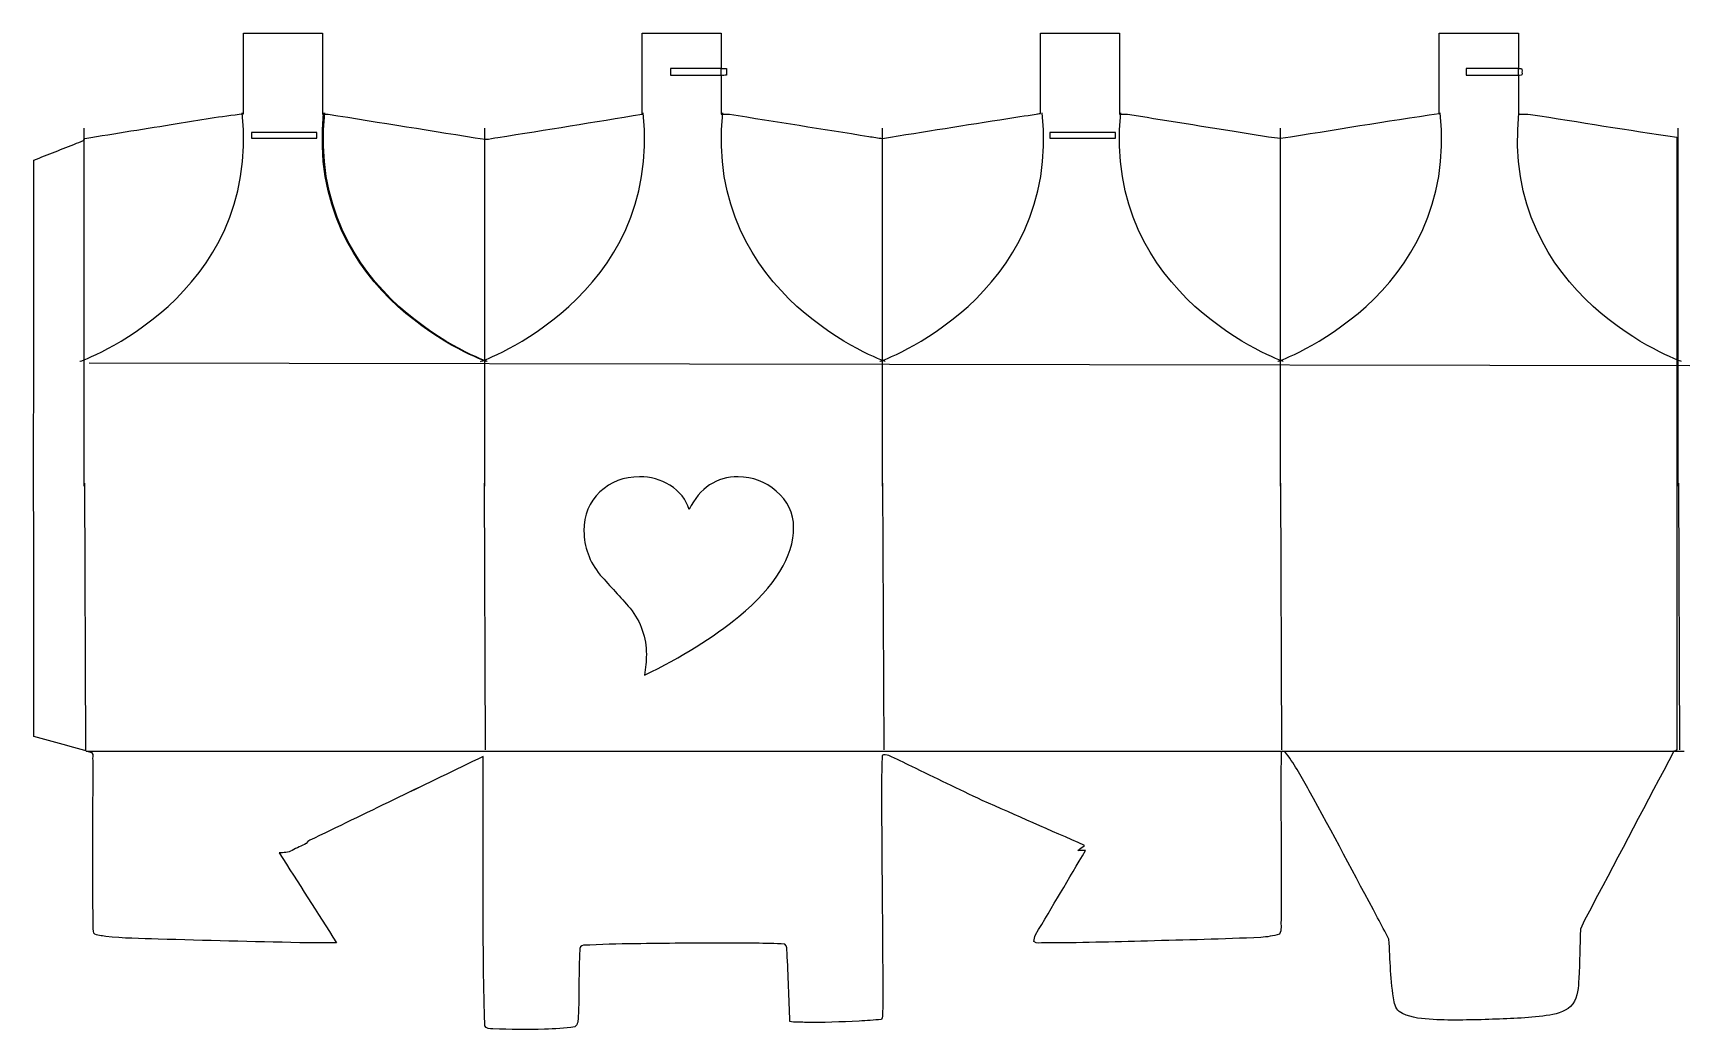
# Model space of a CAD drawing. Header units: centimetres. Extents: x -29.7 to -1.6, y -2.5 to 14.4.
import ezdxf

# ---------------------------------------------------------------- set-up
doc = ezdxf.new("R2010")
doc.units = ezdxf.units.CM
doc.header["$MEASUREMENT"] = 0
doc.layers.add('Layer 1', color=7, linetype='Continuous')

msp = doc.modelspace()

# ---------------------------------------------------------------- linework, layer by layer
at = {"layer": 'Layer 1', "color": 212}
for points, knots in [([(-26.13372, 13.05396), (-26.51101, 13.017), (-26.88381, 12.94681), (-27.25838, 12.88876), (-27.25838, 12.88876), (-27.77927, 12.80492), (-28.30016, 12.72108), (-28.82106, 12.63699), (-28.82106, 12.63699), (-28.84587, 12.58118), (-28.91656, 12.5802), (-28.96443, 12.55414), (-28.96443, 12.55414), (-29.20603, 12.45865), (-29.44763, 12.3634), (-29.68923, 12.26815), (-29.68923, 12.26815), (-29.68997, 10.7134), (-29.68923, 9.15863), (-29.69072, 7.60412), (-29.69072, 7.60412), (-29.6994, 7.24868), (-29.69245, 6.89322), (-29.69344, 6.53801), (-29.69344, 6.53801), (-29.69022, 6.29393), (-29.68476, 6.04986), (-29.68699, 5.80578), (-29.68699, 5.80578), (-29.68724, 4.70024), (-29.68749, 3.59444), (-29.68774, 2.48891), (-29.68774, 2.48891), (-29.35759, 2.39736), (-29.02744, 2.30584), (-28.69704, 2.21432), (-28.69704, 2.21432), (-28.66827, 2.17588), (-28.68985, 2.12402), (-28.68315, 2.07962), (-28.68315, 2.07962), (-28.68365, 1.15118), (-28.68985, 0.22299), (-28.68265, -0.70543), (-28.68265, -0.70543), (-28.67794, -0.75184), (-28.68216, -0.80243), (-28.67174, -0.84608), (-28.67174, -0.84608), (-28.61766, -0.89792), (-28.53581, -0.89048), (-28.46685, -0.90313), (-28.46685, -0.90313), (-28.17217, -0.93885), (-27.87501, -0.93763), (-27.57861, -0.94853), (-27.57861, -0.94853), (-26.77814, -0.97184), (-25.97769, -0.99343), (-25.17701, -1.00981), (-25.17701, -1.00981), (-24.96939, -1.01304), (-24.76153, -1.01227), (-24.55392, -1.01029), (-24.55392, -1.01029), (-24.87811, -0.50205), (-25.20207, 0.00619), (-25.52599, 0.51446), (-25.52599, 0.51446), (-25.45159, 0.51792), (-25.37222, 0.51446), (-25.30748, 0.55711), (-25.30748, 0.55711), (-25.22736, 0.59531), (-25.14724, 0.63376), (-25.06713, 0.67196), (-25.06713, 0.67196), (-25.04503, 0.72827), (-24.97558, 0.73522), (-24.92946, 0.76449), (-24.92946, 0.76449), (-23.97596, 1.22611), (-23.02248, 1.68772), (-22.06898, 2.14932), (-22.06898, 2.14932), (-22.06649, 0.96615), (-22.06601, -0.2168), (-22.06278, -1.39999), (-22.06278, -1.39999), (-22.05657, -1.73956), (-22.04789, -2.07912), (-22.03797, -2.41872), (-22.03797, -2.41872), (-22.02135, -2.47748), (-21.94867, -2.47004), (-21.9003, -2.47303), (-21.9003, -2.47303), (-21.6086, -2.48171), (-21.3169, -2.48915), (-21.02519, -2.477), (-21.02519, -2.477), (-20.85454, -2.47179), (-20.68166, -2.47004), (-20.51447, -2.43533), (-20.51447, -2.43533), (-20.45221, -2.40284), (-20.46113, -2.32172), (-20.45245, -2.26243), (-20.45245, -2.26243), (-20.43435, -1.88714), (-20.45121, -1.51061), (-20.42739, -1.13557), (-20.42739, -1.13557), (-20.43237, -1.09662), (-20.41028, -1.05347), (-20.36712, -1.0537), (-20.36712, -1.0537), (-20.07468, -1.0418), (-19.78223, -1.03063), (-19.48979, -1.02814), (-19.48979, -1.02814), (-18.97335, -1.02047), (-18.45691, -1.016), (-17.94073, -1.01526), (-17.94073, -1.01526), (-17.61059, -1.0155), (-17.28044, -1.01775), (-16.95053, -1.03262), (-16.95053, -1.03262), (-16.90439, -1.06511), (-16.91952, -1.13011), (-16.91233, -1.17872), (-16.91233, -1.17872), (-16.88999, -1.56742), (-16.87859, -1.95659), (-16.8652, -2.34577), (-16.8652, -2.34577), (-16.78435, -2.36958), (-16.69828, -2.3567), (-16.61493, -2.36215), (-16.61493, -2.36215), (-16.30635, -2.36934), (-15.99803, -2.35347), (-15.68971, -2.34056), (-15.68971, -2.34056), (-15.56345, -2.33537), (-15.4377, -2.32394), (-15.31194, -2.31328), (-15.31194, -2.31328), (-15.28342, -2.27904), (-15.29731, -2.23094), (-15.29136, -2.19001), (-15.29136, -2.19001), (-15.28315, -1.77353), (-15.2921, -1.35731), (-15.29358, -0.94083), (-15.29358, -0.94083), (-15.29855, -0.05432), (-15.3112, 0.83243), (-15.30871, 1.71921), (-15.30871, 1.71921), (-15.30945, 1.86828), (-15.30326, 2.01737), (-15.29953, 2.16643), (-15.29953, 2.16643), (-15.27, 2.19448), (-15.22264, 2.17588), (-15.18864, 2.16445), (-15.18864, 2.16445), (-15.05421, 2.11188), (-14.92795, 2.03994), (-14.79674, 1.97967), (-14.79674, 1.97967), (-14.39963, 1.78718), (-14.00323, 1.59369), (-13.60437, 1.40544), (-13.60437, 1.40544), (-13.0252, 1.15043), (-12.44576, 0.89519), (-11.86632, 0.64021), (-11.86632, 0.64021), (-11.90427, 0.61217), (-11.94247, 0.58439), (-11.98041, 0.55637), (-11.98041, 0.55637), (-11.93676, 0.55586), (-11.8931, 0.55539), (-11.84944, 0.55488), (-11.84944, 0.55488), (-12.13223, 0.07739), (-12.41526, -0.4001), (-12.69802, -0.8776), (-12.69802, -0.8776), (-12.71093, -0.91382), (-12.71961, -0.95126), (-12.72902, -0.98846), (-12.72902, -0.98846), (-12.6814, -1.03063), (-12.61218, -1.0088), (-12.55464, -1.01402), (-12.55464, -1.01402), (-11.96951, -1.01378), (-11.3846, -0.9974), (-10.79971, -0.98152), (-10.79971, -0.98152), (-10.15899, -0.96316), (-9.51807, -0.95052), (-8.87786, -0.92025), (-8.87786, -0.92025), (-8.77043, -0.91332), (-8.66378, -0.89593), (-8.56036, -0.86593), (-8.56036, -0.86593), (-8.51694, -0.79597), (-8.54075, -0.7099), (-8.53406, -0.63227), (-8.53406, -0.63227), (-8.5281, 0.08583), (-8.53503, 0.80391), (-8.53604, 1.52202), (-8.53604, 1.52202), (-8.53826, 1.75469), (-8.53628, 1.98736), (-8.53009, 2.21977), (-8.53009, 2.21977), (-8.50702, 2.26168), (-8.45492, 2.22671), (-8.43904, 2.19646), (-8.43904, 2.19646), (-8.29395, 1.99901), (-8.17711, 1.78321), (-8.05804, 1.56964), (-8.05804, 1.56964), (-7.66117, 0.85527), (-7.28192, 0.13121), (-6.89546, -0.58886), (-6.89546, -0.58886), (-6.83146, -0.70892), (-6.76722, -0.82897), (-6.70322, -0.94903), (-6.70322, -0.94903), (-6.68263, -1.3035), (-6.67792, -1.66042), (-6.61665, -2.01091), (-6.61665, -2.01091), (-6.59879, -2.09251), (-6.55812, -2.17982), (-6.47478, -2.21133), (-6.47478, -2.21133), (-6.31378, -2.29071), (-6.13024, -2.30238), (-5.95387, -2.31402), (-5.95387, -2.31402), (-5.61925, -2.32966), (-5.28365, -2.32148), (-4.94903, -2.31005), (-4.94903, -2.31005), (-4.62383, -2.29468), (-4.29691, -2.29071), (-3.97484, -2.23814), (-3.97484, -2.23814), (-3.83328, -2.21133), (-3.67956, -2.16892), (-3.58696, -2.04986), (-3.58696, -2.04986), (-3.49382, -1.92558), (-3.49303, -1.76361), (-3.48456, -1.61528), (-3.48456, -1.61528), (-3.46684, -1.33771), (-3.46392, -1.05942), (-3.45466, -0.78161), (-3.45466, -0.78161), (-3.40228, -0.63847), (-3.31787, -0.51073), (-3.25094, -0.37454), (-3.25094, -0.37454), (-2.79109, 0.4971), (-2.33151, 1.36898), (-1.87166, 2.24086), (-1.87166, 2.24086), (-1.83965, 2.22946), (-1.80922, 2.26243), (-1.82298, 2.29293), (-1.82298, 2.29293), (-1.82192, 3.90178), (-1.82271, 5.51061), (-1.82033, 7.11943), (-1.82033, 7.11943), (-1.81795, 7.85217), (-1.8206, 8.58464), (-1.81954, 9.31738), (-1.81954, 9.31738), (-1.81954, 10.43011), (-1.81927, 11.54287), (-1.81901, 12.6556), (-1.81901, 12.6556), (-2.64689, 12.77863), (-3.47292, 12.91506), (-4.30014, 13.0433), (-4.30014, 13.0433), (-4.36488, 13.05024), (-4.43111, 13.04454), (-4.49535, 13.04999), (-4.49535, 13.04999), (-4.51916, 13.07083), (-4.50056, 13.10878), (-4.50628, 13.13706), (-4.50628, 13.13706), (-4.50628, 13.32731), (-4.50652, 13.51731), (-4.50628, 13.70757), (-4.50628, 13.70757), (-4.80219, 13.70757), (-5.0981, 13.70757), (-5.39403, 13.70757), (-5.39403, 13.70757), (-5.39403, 13.74701), (-5.39403, 13.78669), (-5.39403, 13.82613), (-5.39403, 13.82613), (-5.0981, 13.82613), (-4.80219, 13.82613), (-4.50628, 13.82613), (-4.50628, 13.82613), (-4.50628, 14.02531), (-4.50628, 14.22449), (-4.50628, 14.42368), (-4.50628, 14.42368), (-4.95475, 14.42368), (-5.40295, 14.42368), (-5.85118, 14.42368), (-5.85118, 14.42368), (-5.85118, 13.96876), (-5.85118, 13.51384), (-5.85118, 13.05867), (-5.85118, 13.05867), (-6.75034, 12.93292), (-7.64482, 12.77764), (-8.54173, 12.63948), (-8.54173, 12.63948), (-8.81732, 12.66949), (-9.08968, 12.72332), (-9.36376, 12.76449), (-9.36376, 12.76449), (-9.95561, 12.85875), (-10.54695, 12.95499), (-11.1388, 13.04776), (-11.1388, 13.04776), (-11.1832, 13.04776), (-11.22759, 13.04776), (-11.27175, 13.04776), (-11.27175, 13.04776), (-11.27175, 13.5064), (-11.27199, 13.96504), (-11.27175, 14.42368), (-11.27175, 14.42368), (-11.71996, 14.42368), (-12.16795, 14.42368), (-12.61592, 14.42368), (-12.61592, 14.42368), (-12.61592, 13.97), (-12.61592, 13.51632), (-12.61592, 13.06265), (-12.61592, 13.06265), (-12.79972, 13.02916), (-12.98525, 13.00634), (-13.16929, 12.97508), (-13.16929, 12.97508), (-13.87748, 12.8647), (-14.58539, 12.75085), (-15.29334, 12.63774), (-15.29334, 12.63774), (-15.37121, 12.64022), (-15.44762, 12.66106), (-15.52501, 12.67073), (-15.52501, 12.67073), (-16.31281, 12.79624), (-17.10034, 12.92374), (-17.88816, 13.04776), (-17.88816, 13.04776), (-17.93478, 13.04776), (-17.98143, 13.04776), (-18.02805, 13.04776), (-18.02805, 13.04776), (-18.02805, 13.26778), (-18.02805, 13.48755), (-18.02805, 13.70757), (-18.02805, 13.70757), (-18.31454, 13.70757), (-18.60103, 13.70757), (-18.88778, 13.70757), (-18.88778, 13.70757), (-18.88778, 13.74701), (-18.88778, 13.78669), (-18.88778, 13.82613), (-18.88778, 13.82613), (-18.60103, 13.82613), (-18.31454, 13.82613), (-18.02805, 13.82613), (-18.02805, 13.82613), (-18.02805, 14.02531), (-18.02805, 14.22449), (-18.02805, 14.42368), (-18.02805, 14.42368), (-18.47527, 14.42368), (-18.9225, 14.42368), (-19.36972, 14.42368), (-19.36972, 14.42368), (-19.36972, 13.96628), (-19.36972, 13.50863), (-19.36972, 13.05099), (-19.36972, 13.05099), (-20.18406, 12.91158), (-21.0004, 12.78558), (-21.81572, 12.65262), (-21.81572, 12.65262), (-21.88816, 12.64345), (-21.96058, 12.62559), (-22.03302, 12.62162), (-22.03302, 12.62162), (-22.92128, 12.7635), (-23.80927, 12.90737), (-24.69777, 13.04776), (-24.69777, 13.04776), (-24.7283, 13.04776), (-24.75905, 13.04776), (-24.78955, 13.04776), (-24.78955, 13.04776), (-24.78955, 13.5064), (-24.78955, 13.96504), (-24.78955, 14.42368), (-24.78955, 14.42368), (-25.23778, 14.42368), (-25.68575, 14.42368), (-26.13372, 14.42368), (-26.13372, 14.42368), (-26.13372, 13.96727), (-26.13372, 13.51062), (-26.13372, 13.05396), (-26.13372, 13.05396), (-26.13372, 13.05396), (-26.13372, 13.05396), (-26.13372, 13.05396)], [0, 0, 0, 0, 0.00892857, 0.00892857, 0.00892857, 0.00892857, 0.01785714, 0.01785714, 0.01785714, 0.01785714, 0.02678571, 0.02678571, 0.02678571, 0.02678571, 0.03571429, 0.03571429, 0.03571429, 0.03571429, 0.04464286, 0.04464286, 0.04464286, 0.04464286, 0.05357143, 0.05357143, 0.05357143, 0.05357143, 0.0625, 0.0625, 0.0625, 0.0625, 0.07142857, 0.07142857, 0.07142857, 0.07142857, 0.08035714, 0.08035714, 0.08035714, 0.08035714, 0.08928571, 0.08928571, 0.08928571, 0.08928571, 0.09821429, 0.09821429, 0.09821429, 0.09821429, 0.10714286, 0.10714286, 0.10714286, 0.10714286, 0.11607143, 0.11607143, 0.11607143, 0.11607143, 0.125, 0.125, 0.125, 0.125, 0.13392857, 0.13392857, 0.13392857, 0.13392857, 0.14285714, 0.14285714, 0.14285714, 0.14285714, 0.15178571, 0.15178571, 0.15178571, 0.15178571, 0.16071429, 0.16071429, 0.16071429, 0.16071429, 0.16964286, 0.16964286, 0.16964286, 0.16964286, 0.17857143, 0.17857143, 0.17857143, 0.17857143, 0.1875, 0.1875, 0.1875, 0.1875, 0.19642857, 0.19642857, 0.19642857, 0.19642857, 0.20535714, 0.20535714, 0.20535714, 0.20535714, 0.21428571, 0.21428571, 0.21428571, 0.21428571, 0.22321429, 0.22321429, 0.22321429, 0.22321429, 0.23214286, 0.23214286, 0.23214286, 0.23214286, 0.24107143, 0.24107143, 0.24107143, 0.24107143, 0.25, 0.25, 0.25, 0.25, 0.25892857, 0.25892857, 0.25892857, 0.25892857, 0.26785714, 0.26785714, 0.26785714, 0.26785714, 0.27678571, 0.27678571, 0.27678571, 0.27678571, 0.28571429, 0.28571429, 0.28571429, 0.28571429, 0.29464286, 0.29464286, 0.29464286, 0.29464286, 0.30357143, 0.30357143, 0.30357143, 0.30357143, 0.3125, 0.3125, 0.3125, 0.3125, 0.32142857, 0.32142857, 0.32142857, 0.32142857, 0.33035714, 0.33035714, 0.33035714, 0.33035714, 0.33928571, 0.33928571, 0.33928571, 0.33928571, 0.34821429, 0.34821429, 0.34821429, 0.34821429, 0.35714286, 0.35714286, 0.35714286, 0.35714286, 0.36607143, 0.36607143, 0.36607143, 0.36607143, 0.375, 0.375, 0.375, 0.375, 0.38392857, 0.38392857, 0.38392857, 0.38392857, 0.39285714, 0.39285714, 0.39285714, 0.39285714, 0.40178571, 0.40178571, 0.40178571, 0.40178571, 0.41071429, 0.41071429, 0.41071429, 0.41071429, 0.41964286, 0.41964286, 0.41964286, 0.41964286, 0.42857143, 0.42857143, 0.42857143, 0.42857143, 0.4375, 0.4375, 0.4375, 0.4375, 0.44642857, 0.44642857, 0.44642857, 0.44642857, 0.45535714, 0.45535714, 0.45535714, 0.45535714, 0.46428571, 0.46428571, 0.46428571, 0.46428571, 0.47321429, 0.47321429, 0.47321429, 0.47321429, 0.48214286, 0.48214286, 0.48214286, 0.48214286, 0.49107143, 0.49107143, 0.49107143, 0.49107143, 0.5, 0.5, 0.5, 0.5, 0.50892857, 0.50892857, 0.50892857, 0.50892857, 0.51785714, 0.51785714, 0.51785714, 0.51785714, 0.52678571, 0.52678571, 0.52678571, 0.52678571, 0.53571429, 0.53571429, 0.53571429, 0.53571429, 0.54464286, 0.54464286, 0.54464286, 0.54464286, 0.55357143, 0.55357143, 0.55357143, 0.55357143, 0.5625, 0.5625, 0.5625, 0.5625, 0.57142857, 0.57142857, 0.57142857, 0.57142857, 0.58035714, 0.58035714, 0.58035714, 0.58035714, 0.58928571, 0.58928571, 0.58928571, 0.58928571, 0.59821429, 0.59821429, 0.59821429, 0.59821429, 0.60714286, 0.60714286, 0.60714286, 0.60714286, 0.61607143, 0.61607143, 0.61607143, 0.61607143, 0.625, 0.625, 0.625, 0.625, 0.63392857, 0.63392857, 0.63392857, 0.63392857, 0.64285714, 0.64285714, 0.64285714, 0.64285714, 0.65178571, 0.65178571, 0.65178571, 0.65178571, 0.66071429, 0.66071429, 0.66071429, 0.66071429, 0.66964286, 0.66964286, 0.66964286, 0.66964286, 0.67857143, 0.67857143, 0.67857143, 0.67857143, 0.6875, 0.6875, 0.6875, 0.6875, 0.69642857, 0.69642857, 0.69642857, 0.69642857, 0.70535714, 0.70535714, 0.70535714, 0.70535714, 0.71428571, 0.71428571, 0.71428571, 0.71428571, 0.72321429, 0.72321429, 0.72321429, 0.72321429, 0.73214286, 0.73214286, 0.73214286, 0.73214286, 0.74107143, 0.74107143, 0.74107143, 0.74107143, 0.75, 0.75, 0.75, 0.75, 0.75892857, 0.75892857, 0.75892857, 0.75892857, 0.76785714, 0.76785714, 0.76785714, 0.76785714, 0.77678571, 0.77678571, 0.77678571, 0.77678571, 0.78571429, 0.78571429, 0.78571429, 0.78571429, 0.79464286, 0.79464286, 0.79464286, 0.79464286, 0.80357143, 0.80357143, 0.80357143, 0.80357143, 0.8125, 0.8125, 0.8125, 0.8125, 0.82142857, 0.82142857, 0.82142857, 0.82142857, 0.83035714, 0.83035714, 0.83035714, 0.83035714, 0.83928571, 0.83928571, 0.83928571, 0.83928571, 0.84821429, 0.84821429, 0.84821429, 0.84821429, 0.85714286, 0.85714286, 0.85714286, 0.85714286, 0.86607143, 0.86607143, 0.86607143, 0.86607143, 0.875, 0.875, 0.875, 0.875, 0.88392857, 0.88392857, 0.88392857, 0.88392857, 0.89285714, 0.89285714, 0.89285714, 0.89285714, 0.90178571, 0.90178571, 0.90178571, 0.90178571, 0.91071429, 0.91071429, 0.91071429, 0.91071429, 0.91964286, 0.91964286, 0.91964286, 0.91964286, 0.92857143, 0.92857143, 0.92857143, 0.92857143, 0.9375, 0.9375, 0.9375, 0.9375, 0.94642857, 0.94642857, 0.94642857, 0.94642857, 0.95535714, 0.95535714, 0.95535714, 0.95535714, 0.96428571, 0.96428571, 0.96428571, 0.96428571, 0.97321429, 0.97321429, 0.97321429, 0.97321429, 0.98214286, 0.98214286, 0.98214286, 0.98214286, 1, 1, 1, 1]), ([(-26.13372, 13.05396), (-26.51101, 13.01701), (-26.88381, 12.94681), (-27.25835, 12.88876), (-27.25835, 12.88876), (-27.77927, 12.80492), (-28.30016, 12.72108), (-28.82106, 12.63699), (-28.82106, 12.63699), (-28.84587, 12.58118), (-28.91656, 12.5802), (-28.96443, 12.55416), (-28.96443, 12.55416), (-29.20603, 12.45865), (-29.44763, 12.3634), (-29.68923, 12.26815), (-29.68923, 12.26815), (-29.68997, 10.7134), (-29.68923, 9.15863), (-29.69072, 7.60412), (-29.69072, 7.60412), (-29.6994, 7.24868), (-29.69245, 6.89322), (-29.69344, 6.53801), (-29.69344, 6.53801), (-29.69022, 6.29393), (-29.68476, 6.04986), (-29.68699, 5.80578), (-29.68699, 5.80578), (-29.68724, 4.70024), (-29.68749, 3.59444), (-29.68774, 2.48891), (-29.68774, 2.48891), (-29.35759, 2.39736), (-29.02744, 2.30584), (-28.69704, 2.21432), (-28.69704, 2.21432), (-28.66827, 2.17588), (-28.68985, 2.12402), (-28.68315, 2.07962), (-28.68315, 2.07962), (-28.68364, 1.15118), (-28.68985, 0.22299), (-28.68265, -0.70546), (-28.68265, -0.70546), (-28.67794, -0.75184), (-28.68216, -0.80243), (-28.67174, -0.84608), (-28.67174, -0.84608), (-28.61766, -0.89792), (-28.53581, -0.89048), (-28.46685, -0.90313), (-28.46685, -0.90313), (-28.17217, -0.93885), (-27.87501, -0.9376), (-27.57861, -0.94853), (-27.57861, -0.94853), (-26.77816, -0.97184), (-25.97769, -0.99343), (-25.17701, -1.00981), (-25.17701, -1.00981), (-24.96939, -1.01301), (-24.76153, -1.01227), (-24.55392, -1.01029), (-24.55392, -1.01029), (-24.87811, -0.50205), (-25.20207, 0.00619), (-25.52602, 0.51446), (-25.52602, 0.51446), (-25.45159, 0.51792), (-25.37222, 0.51446), (-25.30748, 0.55711), (-25.30748, 0.55711), (-25.22736, 0.59531), (-25.14724, 0.63376), (-25.06713, 0.67196), (-25.06713, 0.67196), (-25.04503, 0.72827), (-24.97558, 0.7352), (-24.92946, 0.76449), (-24.92946, 0.76449), (-23.97596, 1.22611), (-23.02248, 1.6877), (-22.06898, 2.14932), (-22.06898, 2.14932), (-22.06649, 0.96615), (-22.06601, -0.2168), (-22.06278, -1.39999), (-22.06278, -1.39999), (-22.05657, -1.73956), (-22.04789, -2.07912), (-22.03797, -2.41872), (-22.03797, -2.41872), (-22.02135, -2.47751), (-21.94867, -2.47004), (-21.9003, -2.47303), (-21.9003, -2.47303), (-21.6086, -2.48171), (-21.3169, -2.48915), (-21.02519, -2.477), (-21.02519, -2.477), (-20.85454, -2.47179), (-20.68166, -2.47004), (-20.51447, -2.43533), (-20.51447, -2.43533), (-20.45221, -2.40284), (-20.46113, -2.32172), (-20.45245, -2.26243), (-20.45245, -2.26243), (-20.43435, -1.88714), (-20.45121, -1.51061), (-20.42739, -1.13557), (-20.42739, -1.13557), (-20.43237, -1.09662), (-20.41028, -1.05347), (-20.36712, -1.0537), (-20.36712, -1.0537), (-20.07468, -1.0418), (-19.78223, -1.03063), (-19.48979, -1.02814), (-19.48979, -1.02814), (-18.97335, -1.02047), (-18.45691, -1.016), (-17.94073, -1.01526), (-17.94073, -1.01526), (-17.61059, -1.0155), (-17.28044, -1.01775), (-16.95053, -1.03262), (-16.95053, -1.03262), (-16.90439, -1.06511), (-16.91952, -1.13011), (-16.91233, -1.17872), (-16.91233, -1.17872), (-16.88999, -1.56742), (-16.87859, -1.95659), (-16.8652, -2.34577), (-16.8652, -2.34577), (-16.78435, -2.36958), (-16.69828, -2.3567), (-16.61493, -2.36215), (-16.61493, -2.36215), (-16.30635, -2.36934), (-15.99803, -2.35347), (-15.68971, -2.34058), (-15.68971, -2.34058), (-15.56345, -2.33537), (-15.4377, -2.32394), (-15.31194, -2.31328), (-15.31194, -2.31328), (-15.28342, -2.27904), (-15.29731, -2.23094), (-15.29136, -2.19001), (-15.29136, -2.19001), (-15.28315, -1.77353), (-15.2921, -1.35731), (-15.29358, -0.94083), (-15.29358, -0.94083), (-15.29855, -0.05432), (-15.3112, 0.83243), (-15.30871, 1.71921), (-15.30871, 1.71921), (-15.30945, 1.8683), (-15.30326, 2.01737), (-15.29953, 2.16643), (-15.29953, 2.16643), (-15.27, 2.19448), (-15.22264, 2.17588), (-15.18864, 2.16445), (-15.18864, 2.16445), (-15.05421, 2.11188), (-14.92795, 2.03994), (-14.79674, 1.97967), (-14.79674, 1.97967), (-14.3996, 1.78718), (-14.00323, 1.59369), (-13.60437, 1.40544), (-13.60437, 1.40544), (-13.0252, 1.15043), (-12.44576, 0.89519), (-11.86632, 0.64021), (-11.86632, 0.64021), (-11.90427, 0.61219), (-11.94247, 0.58439), (-11.98041, 0.55637), (-11.98041, 0.55637), (-11.93676, 0.55586), (-11.8931, 0.55539), (-11.84944, 0.55488), (-11.84944, 0.55488), (-12.13223, 0.07739), (-12.41523, -0.4001), (-12.69802, -0.8776), (-12.69802, -0.8776), (-12.7109, -0.91379), (-12.71961, -0.95126), (-12.72902, -0.98846), (-12.72902, -0.98846), (-12.6814, -1.03063), (-12.61218, -1.0088), (-12.55464, -1.01402), (-12.55464, -1.01402), (-11.96951, -1.01378), (-11.3846, -0.9974), (-10.79971, -0.98152), (-10.79971, -0.98152), (-10.15902, -0.96316), (-9.51807, -0.95052), (-8.87786, -0.92025), (-8.87786, -0.92025), (-8.77043, -0.91332), (-8.66378, -0.89593), (-8.56036, -0.86593), (-8.56036, -0.86593), (-8.51694, -0.79597), (-8.54075, -0.7099), (-8.53406, -0.63227), (-8.53406, -0.63227), (-8.5281, 0.08583), (-8.53503, 0.80391), (-8.53604, 1.52202), (-8.53604, 1.52202), (-8.53826, 1.75469), (-8.53628, 1.98734), (-8.53009, 2.21977), (-8.53009, 2.21977), (-8.50702, 2.26168), (-8.45492, 2.22671), (-8.43904, 2.19646), (-8.43904, 2.19646), (-8.29395, 1.99901), (-8.17711, 1.78321), (-8.05804, 1.56964), (-8.05804, 1.56964), (-7.66117, 0.85527), (-7.28192, 0.13121), (-6.89546, -0.58886), (-6.89546, -0.58886), (-6.83146, -0.70892), (-6.76722, -0.82897), (-6.70322, -0.94903), (-6.70322, -0.94903), (-6.68263, -1.3035), (-6.67792, -1.66042), (-6.61665, -2.01091), (-6.61665, -2.01091), (-6.59879, -2.09254), (-6.55812, -2.17985), (-6.47478, -2.21133), (-6.47478, -2.21133), (-6.31378, -2.29071), (-6.13024, -2.30238), (-5.95387, -2.31402), (-5.95387, -2.31402), (-5.61925, -2.32966), (-5.28365, -2.32148), (-4.94903, -2.31005), (-4.94903, -2.31005), (-4.62383, -2.29468), (-4.29691, -2.29071), (-3.97484, -2.23814), (-3.97484, -2.23814), (-3.83328, -2.21133), (-3.67956, -2.16892), (-3.58696, -2.04986), (-3.58696, -2.04986), (-3.49382, -1.92558), (-3.49303, -1.76361), (-3.48456, -1.61528), (-3.48456, -1.61528), (-3.46684, -1.33771), (-3.46392, -1.05942), (-3.45466, -0.78161), (-3.45466, -0.78161), (-3.40228, -0.63847), (-3.31787, -0.51073), (-3.25094, -0.37454), (-3.25094, -0.37454), (-2.79109, 0.4971), (-2.33151, 1.36898), (-1.87166, 2.24086), (-1.87166, 2.24086), (-1.83965, 2.22946), (-1.80922, 2.26243), (-1.82298, 2.29293), (-1.82298, 2.29293), (-1.82192, 3.90178), (-1.82271, 5.51061), (-1.82033, 7.11943), (-1.82033, 7.11943), (-1.81795, 7.85217), (-1.8206, 8.58464), (-1.81954, 9.31738), (-1.81954, 9.31738), (-1.81954, 10.43011), (-1.81927, 11.54287), (-1.81901, 12.6556), (-1.81901, 12.6556), (-2.64689, 12.77863), (-3.47292, 12.91506), (-4.30014, 13.0433), (-4.30014, 13.0433), (-4.36488, 13.05024), (-4.43111, 13.04454), (-4.49535, 13.04999), (-4.49535, 13.04999), (-4.51916, 13.07083), (-4.50056, 13.10878), (-4.50628, 13.13706), (-4.50628, 13.13706), (-4.50628, 13.32731), (-4.50652, 13.51731), (-4.50628, 13.70757), (-4.50628, 13.70757), (-4.80219, 13.70757), (-5.0981, 13.70757), (-5.39403, 13.70757), (-5.39403, 13.70757), (-5.39403, 13.74701), (-5.39403, 13.78669), (-5.39403, 13.82613), (-5.39403, 13.82613), (-5.0981, 13.82613), (-4.80219, 13.82613), (-4.50628, 13.82613), (-4.50628, 13.82613), (-4.50628, 14.02531), (-4.50628, 14.22449), (-4.50628, 14.42368), (-4.50628, 14.42368), (-4.95475, 14.42368), (-5.40295, 14.42368), (-5.85118, 14.42368), (-5.85118, 14.42368), (-5.85118, 13.96876), (-5.85118, 13.51384), (-5.85118, 13.05867), (-5.85118, 13.05867), (-6.75034, 12.93292), (-7.64479, 12.77764), (-8.54173, 12.63948), (-8.54173, 12.63948), (-8.81732, 12.66949), (-9.08968, 12.72332), (-9.36376, 12.76449), (-9.36376, 12.76449), (-9.95561, 12.85875), (-10.54695, 12.95499), (-11.1388, 13.04776), (-11.1388, 13.04776), (-11.1832, 13.04776), (-11.22759, 13.04776), (-11.27175, 13.04776), (-11.27175, 13.04776), (-11.27175, 13.5064), (-11.27199, 13.96504), (-11.27175, 14.42368), (-11.27175, 14.42368), (-11.71996, 14.42368), (-12.16795, 14.42368), (-12.61592, 14.42368), (-12.61592, 14.42368), (-12.61592, 13.97), (-12.61592, 13.51632), (-12.61592, 13.06264), (-12.61592, 13.06264), (-12.79972, 13.02916), (-12.98525, 13.00634), (-13.16929, 12.97508), (-13.16929, 12.97508), (-13.87748, 12.8647), (-14.58539, 12.75085), (-15.29334, 12.63774), (-15.29334, 12.63774), (-15.37121, 12.64022), (-15.44762, 12.66106), (-15.52501, 12.67073), (-15.52501, 12.67073), (-16.31281, 12.79624), (-17.10036, 12.92374), (-17.88814, 13.04776), (-17.88814, 13.04776), (-17.93478, 13.04776), (-17.9814, 13.04776), (-18.02805, 13.04776), (-18.02805, 13.04776), (-18.02805, 13.26778), (-18.02805, 13.48755), (-18.02805, 13.70757), (-18.02805, 13.70757), (-18.31454, 13.70757), (-18.60103, 13.70757), (-18.88778, 13.70757), (-18.88778, 13.70757), (-18.88778, 13.74701), (-18.88778, 13.78669), (-18.88778, 13.82613), (-18.88778, 13.82613), (-18.60103, 13.82613), (-18.31454, 13.82613), (-18.02805, 13.82613), (-18.02805, 13.82613), (-18.02805, 14.02531), (-18.02805, 14.22449), (-18.02805, 14.42368), (-18.02805, 14.42368), (-18.47527, 14.42368), (-18.9225, 14.42368), (-19.36972, 14.42368), (-19.36972, 14.42368), (-19.36972, 13.96628), (-19.36972, 13.50863), (-19.36972, 13.05099), (-19.36972, 13.05099), (-20.18408, 12.91158), (-21.0004, 12.78558), (-21.81572, 12.65262), (-21.81572, 12.65262), (-21.88816, 12.64345), (-21.96058, 12.62559), (-22.03302, 12.62162), (-22.03302, 12.62162), (-22.92128, 12.7635), (-23.80927, 12.90737), (-24.69777, 13.04776), (-24.69777, 13.04776), (-24.72828, 13.04776), (-24.75905, 13.04776), (-24.78955, 13.04776), (-24.78955, 13.04776), (-24.78955, 13.5064), (-24.78955, 13.96504), (-24.78955, 14.42368), (-24.78955, 14.42368), (-25.23778, 14.42368), (-25.68575, 14.42368), (-26.13372, 14.42368), (-26.13372, 14.42368), (-26.13372, 13.96727), (-26.13372, 13.51062), (-26.13372, 13.05396), (-26.13372, 13.05396), (-26.13372, 13.05396), (-26.13372, 13.05396), (-26.13372, 13.05396)], [0, 0, 0, 0, 0.00892857, 0.00892857, 0.00892857, 0.00892857, 0.01785714, 0.01785714, 0.01785714, 0.01785714, 0.02678571, 0.02678571, 0.02678571, 0.02678571, 0.03571429, 0.03571429, 0.03571429, 0.03571429, 0.04464286, 0.04464286, 0.04464286, 0.04464286, 0.05357143, 0.05357143, 0.05357143, 0.05357143, 0.0625, 0.0625, 0.0625, 0.0625, 0.07142857, 0.07142857, 0.07142857, 0.07142857, 0.08035714, 0.08035714, 0.08035714, 0.08035714, 0.08928571, 0.08928571, 0.08928571, 0.08928571, 0.09821429, 0.09821429, 0.09821429, 0.09821429, 0.10714286, 0.10714286, 0.10714286, 0.10714286, 0.11607143, 0.11607143, 0.11607143, 0.11607143, 0.125, 0.125, 0.125, 0.125, 0.13392857, 0.13392857, 0.13392857, 0.13392857, 0.14285714, 0.14285714, 0.14285714, 0.14285714, 0.15178571, 0.15178571, 0.15178571, 0.15178571, 0.16071429, 0.16071429, 0.16071429, 0.16071429, 0.16964286, 0.16964286, 0.16964286, 0.16964286, 0.17857143, 0.17857143, 0.17857143, 0.17857143, 0.1875, 0.1875, 0.1875, 0.1875, 0.19642857, 0.19642857, 0.19642857, 0.19642857, 0.20535714, 0.20535714, 0.20535714, 0.20535714, 0.21428571, 0.21428571, 0.21428571, 0.21428571, 0.22321429, 0.22321429, 0.22321429, 0.22321429, 0.23214286, 0.23214286, 0.23214286, 0.23214286, 0.24107143, 0.24107143, 0.24107143, 0.24107143, 0.25, 0.25, 0.25, 0.25, 0.25892857, 0.25892857, 0.25892857, 0.25892857, 0.26785714, 0.26785714, 0.26785714, 0.26785714, 0.27678571, 0.27678571, 0.27678571, 0.27678571, 0.28571429, 0.28571429, 0.28571429, 0.28571429, 0.29464286, 0.29464286, 0.29464286, 0.29464286, 0.30357143, 0.30357143, 0.30357143, 0.30357143, 0.3125, 0.3125, 0.3125, 0.3125, 0.32142857, 0.32142857, 0.32142857, 0.32142857, 0.33035714, 0.33035714, 0.33035714, 0.33035714, 0.33928571, 0.33928571, 0.33928571, 0.33928571, 0.34821429, 0.34821429, 0.34821429, 0.34821429, 0.35714286, 0.35714286, 0.35714286, 0.35714286, 0.36607143, 0.36607143, 0.36607143, 0.36607143, 0.375, 0.375, 0.375, 0.375, 0.38392857, 0.38392857, 0.38392857, 0.38392857, 0.39285714, 0.39285714, 0.39285714, 0.39285714, 0.40178571, 0.40178571, 0.40178571, 0.40178571, 0.41071429, 0.41071429, 0.41071429, 0.41071429, 0.41964286, 0.41964286, 0.41964286, 0.41964286, 0.42857143, 0.42857143, 0.42857143, 0.42857143, 0.4375, 0.4375, 0.4375, 0.4375, 0.44642857, 0.44642857, 0.44642857, 0.44642857, 0.45535714, 0.45535714, 0.45535714, 0.45535714, 0.46428571, 0.46428571, 0.46428571, 0.46428571, 0.47321429, 0.47321429, 0.47321429, 0.47321429, 0.48214286, 0.48214286, 0.48214286, 0.48214286, 0.49107143, 0.49107143, 0.49107143, 0.49107143, 0.5, 0.5, 0.5, 0.5, 0.50892857, 0.50892857, 0.50892857, 0.50892857, 0.51785714, 0.51785714, 0.51785714, 0.51785714, 0.52678571, 0.52678571, 0.52678571, 0.52678571, 0.53571429, 0.53571429, 0.53571429, 0.53571429, 0.54464286, 0.54464286, 0.54464286, 0.54464286, 0.55357143, 0.55357143, 0.55357143, 0.55357143, 0.5625, 0.5625, 0.5625, 0.5625, 0.57142857, 0.57142857, 0.57142857, 0.57142857, 0.58035714, 0.58035714, 0.58035714, 0.58035714, 0.58928571, 0.58928571, 0.58928571, 0.58928571, 0.59821429, 0.59821429, 0.59821429, 0.59821429, 0.60714286, 0.60714286, 0.60714286, 0.60714286, 0.61607143, 0.61607143, 0.61607143, 0.61607143, 0.625, 0.625, 0.625, 0.625, 0.63392857, 0.63392857, 0.63392857, 0.63392857, 0.64285714, 0.64285714, 0.64285714, 0.64285714, 0.65178571, 0.65178571, 0.65178571, 0.65178571, 0.66071429, 0.66071429, 0.66071429, 0.66071429, 0.66964286, 0.66964286, 0.66964286, 0.66964286, 0.67857143, 0.67857143, 0.67857143, 0.67857143, 0.6875, 0.6875, 0.6875, 0.6875, 0.69642857, 0.69642857, 0.69642857, 0.69642857, 0.70535714, 0.70535714, 0.70535714, 0.70535714, 0.71428571, 0.71428571, 0.71428571, 0.71428571, 0.72321429, 0.72321429, 0.72321429, 0.72321429, 0.73214286, 0.73214286, 0.73214286, 0.73214286, 0.74107143, 0.74107143, 0.74107143, 0.74107143, 0.75, 0.75, 0.75, 0.75, 0.75892857, 0.75892857, 0.75892857, 0.75892857, 0.76785714, 0.76785714, 0.76785714, 0.76785714, 0.77678571, 0.77678571, 0.77678571, 0.77678571, 0.78571429, 0.78571429, 0.78571429, 0.78571429, 0.79464286, 0.79464286, 0.79464286, 0.79464286, 0.80357143, 0.80357143, 0.80357143, 0.80357143, 0.8125, 0.8125, 0.8125, 0.8125, 0.82142857, 0.82142857, 0.82142857, 0.82142857, 0.83035714, 0.83035714, 0.83035714, 0.83035714, 0.83928571, 0.83928571, 0.83928571, 0.83928571, 0.84821429, 0.84821429, 0.84821429, 0.84821429, 0.85714286, 0.85714286, 0.85714286, 0.85714286, 0.86607143, 0.86607143, 0.86607143, 0.86607143, 0.875, 0.875, 0.875, 0.875, 0.88392857, 0.88392857, 0.88392857, 0.88392857, 0.89285714, 0.89285714, 0.89285714, 0.89285714, 0.90178571, 0.90178571, 0.90178571, 0.90178571, 0.91071429, 0.91071429, 0.91071429, 0.91071429, 0.91964286, 0.91964286, 0.91964286, 0.91964286, 0.92857143, 0.92857143, 0.92857143, 0.92857143, 0.9375, 0.9375, 0.9375, 0.9375, 0.94642857, 0.94642857, 0.94642857, 0.94642857, 0.95535714, 0.95535714, 0.95535714, 0.95535714, 0.96428571, 0.96428571, 0.96428571, 0.96428571, 0.97321429, 0.97321429, 0.97321429, 0.97321429, 0.98214286, 0.98214286, 0.98214286, 0.98214286, 1, 1, 1, 1]), ([(-18.02805, 13.82613), (-18.02805, 13.78669), (-18.02805, 13.74701), (-18.02805, 13.70757), (-18.02805, 13.70757), (-17.99902, 13.70831), (-17.96926, 13.70285), (-17.94124, 13.71228), (-17.94124, 13.71228), (-17.94124, 13.75023), (-17.94124, 13.78818), (-17.94124, 13.82613), (-17.94124, 13.82613), (-17.97026, 13.82613), (-17.99902, 13.82613), (-18.02805, 13.82613), (-18.02805, 13.82613), (-18.02805, 13.82613), (-18.02805, 13.82613), (-18.02805, 13.82613)], [0, 0, 0, 0, 0.16666667, 0.16666667, 0.16666667, 0.16666667, 0.33333333, 0.33333333, 0.33333333, 0.33333333, 0.5, 0.5, 0.5, 0.5, 0.66666667, 0.66666667, 0.66666667, 0.66666667, 1, 1, 1, 1]), ([(-18.02805, 13.82613), (-18.02805, 13.78669), (-18.02805, 13.74701), (-18.02805, 13.70757), (-18.02805, 13.70757), (-17.99902, 13.70831), (-17.96926, 13.70285), (-17.94124, 13.71228), (-17.94124, 13.71228), (-17.94124, 13.75023), (-17.94124, 13.78818), (-17.94124, 13.82613), (-17.94124, 13.82613), (-17.97026, 13.82613), (-17.99902, 13.82613), (-18.02805, 13.82613), (-18.02805, 13.82613), (-18.02805, 13.82613), (-18.02805, 13.82613), (-18.02805, 13.82613)], [0, 0, 0, 0, 0.16666667, 0.16666667, 0.16666667, 0.16666667, 0.33333333, 0.33333333, 0.33333333, 0.33333333, 0.5, 0.5, 0.5, 0.5, 0.66666667, 0.66666667, 0.66666667, 0.66666667, 1, 1, 1, 1]), ([(-4.50628, 13.82613), (-4.50628, 13.78669), (-4.50652, 13.74701), (-4.50628, 13.70757), (-4.50628, 13.70757), (-4.48395, 13.70608), (-4.43508, 13.70087), (-4.44648, 13.73733), (-4.44648, 13.73733), (-4.45516, 13.76586), (-4.43434, 13.80406), (-4.45765, 13.82613), (-4.45765, 13.82613), (-4.47376, 13.82613), (-4.49014, 13.82613), (-4.50628, 13.82613), (-4.50628, 13.82613), (-4.50628, 13.82613), (-4.50628, 13.82613), (-4.50628, 13.82613)], [0, 0, 0, 0, 0.16666667, 0.16666667, 0.16666667, 0.16666667, 0.33333333, 0.33333333, 0.33333333, 0.33333333, 0.5, 0.5, 0.5, 0.5, 0.66666667, 0.66666667, 0.66666667, 0.66666667, 1, 1, 1, 1]), ([(-4.50628, 13.82613), (-4.50628, 13.78669), (-4.50652, 13.74701), (-4.50628, 13.70757), (-4.50628, 13.70757), (-4.48395, 13.70608), (-4.43508, 13.70087), (-4.44648, 13.73733), (-4.44648, 13.73733), (-4.45516, 13.76586), (-4.43434, 13.80406), (-4.45765, 13.82613), (-4.45765, 13.82613), (-4.47379, 13.82613), (-4.49014, 13.82613), (-4.50628, 13.82613), (-4.50628, 13.82613), (-4.50628, 13.82613), (-4.50628, 13.82613), (-4.50628, 13.82613)], [0, 0, 0, 0, 0.16666667, 0.16666667, 0.16666667, 0.16666667, 0.33333333, 0.33333333, 0.33333333, 0.33333333, 0.5, 0.5, 0.5, 0.5, 0.66666667, 0.66666667, 0.66666667, 0.66666667, 1, 1, 1, 1]), ([(-24.88581, 12.73622), (-24.88581, 12.70496), (-24.88581, 12.67371), (-24.88581, 12.64245), (-24.88581, 12.64245), (-25.25662, 12.64245), (-25.62722, 12.64245), (-25.99804, 12.64245), (-25.99804, 12.64245), (-25.99804, 12.67371), (-25.99804, 12.70496), (-25.99804, 12.73621), (-25.99804, 12.73621), (-25.62722, 12.73621), (-25.25662, 12.73621), (-24.88581, 12.73621), (-24.88581, 12.73621), (-24.88581, 12.73621), (-24.88581, 12.73622), (-24.88581, 12.73622)], [0, 0, 0, 0, 0.16666667, 0.16666667, 0.16666667, 0.16666667, 0.33333333, 0.33333333, 0.33333333, 0.33333333, 0.5, 0.5, 0.5, 0.5, 0.66666667, 0.66666667, 0.66666667, 0.66666667, 1, 1, 1, 1]), ([(-24.88581, 12.73621), (-24.88581, 12.70496), (-24.88581, 12.67371), (-24.88581, 12.64245), (-24.88581, 12.64245), (-25.25662, 12.64245), (-25.62722, 12.64245), (-25.99804, 12.64245), (-25.99804, 12.64245), (-25.99804, 12.67371), (-25.99804, 12.70496), (-25.99804, 12.73621), (-25.99804, 12.73621), (-25.62722, 12.73621), (-25.25662, 12.73621), (-24.88581, 12.73621), (-24.88581, 12.73621), (-24.88581, 12.73621), (-24.88581, 12.73621), (-24.88581, 12.73621)], [0, 0, 0, 0, 0.16666667, 0.16666667, 0.16666667, 0.16666667, 0.33333333, 0.33333333, 0.33333333, 0.33333333, 0.5, 0.5, 0.5, 0.5, 0.66666667, 0.66666667, 0.66666667, 0.66666667, 1, 1, 1, 1]), ([(-11.34393, 12.73622), (-11.34393, 12.70496), (-11.34393, 12.67371), (-11.34393, 12.64245), (-11.34393, 12.64245), (-11.71477, 12.64245), (-12.08558, 12.64245), (-12.45616, 12.64245), (-12.45616, 12.64245), (-12.45616, 12.67371), (-12.45642, 12.70496), (-12.45616, 12.73621), (-12.45616, 12.73621), (-12.08558, 12.73621), (-11.71477, 12.73621), (-11.34393, 12.73621), (-11.34393, 12.73621), (-11.34393, 12.73621), (-11.34393, 12.73622), (-11.34393, 12.73622)], [0, 0, 0, 0, 0.16666667, 0.16666667, 0.16666667, 0.16666667, 0.33333333, 0.33333333, 0.33333333, 0.33333333, 0.5, 0.5, 0.5, 0.5, 0.66666667, 0.66666667, 0.66666667, 0.66666667, 1, 1, 1, 1]), ([(-11.34393, 12.73622), (-11.34393, 12.70496), (-11.34393, 12.67371), (-11.34393, 12.64245), (-11.34393, 12.64245), (-11.71477, 12.64245), (-12.08558, 12.64245), (-12.45616, 12.64245), (-12.45616, 12.64245), (-12.45616, 12.67371), (-12.45642, 12.70496), (-12.45616, 12.73621), (-12.45616, 12.73621), (-12.08558, 12.73621), (-11.71474, 12.73621), (-11.34393, 12.73621), (-11.34393, 12.73621), (-11.34393, 12.73621), (-11.34393, 12.73622), (-11.34393, 12.73622)], [0, 0, 0, 0, 0.16666667, 0.16666667, 0.16666667, 0.16666667, 0.33333333, 0.33333333, 0.33333333, 0.33333333, 0.5, 0.5, 0.5, 0.5, 0.66666667, 0.66666667, 0.66666667, 0.66666667, 1, 1, 1, 1]), ([(-11.34393, 12.73622), (-11.34393, 12.73622), (-11.34393, 12.73622), (-11.34393, 12.73622), (-11.34393, 12.73622), (-11.34393, 12.73622), (-11.34393, 12.73622), (-11.34393, 12.73622)], [0, 0, 0, 0, 0.33333333, 0.33333333, 0.33333333, 0.33333333, 1, 1, 1, 1]), ([(-11.34393, 12.73622), (-11.34393, 12.73622), (-11.34393, 12.73622), (-11.34393, 12.73622), (-11.34393, 12.73622), (-11.34393, 12.73622), (-11.34393, 12.73622), (-11.34393, 12.73622)], [0, 0, 0, 0, 0.33333333, 0.33333333, 0.33333333, 0.33333333, 1, 1, 1, 1])]:
    msp.add_open_spline(points, degree=3, knots=knots, dxfattribs=at)
at = {"layer": 'Layer 1', "color": 38, "lineweight": 25}
for points in [[(-28.90957, 8.85171), (-28.90957, 8.85171), (-25.83389, 9.93942), (-26.15263, 13.07128)], [(-22.01519, 8.85171), (-22.01519, 8.85171), (-25.09086, 9.93942), (-24.77212, 13.07128)], [(-21.99722, 8.85171), (-21.99722, 8.85171), (-25.07292, 9.93942), (-24.75397, 13.07128)], [(-22.10901, 8.85171), (-22.10901, 8.85171), (-19.03352, 9.93942), (-19.35226, 13.07128)], [(-15.2468, 8.85171), (-15.2468, 8.85171), (-18.32229, 9.93942), (-18.00355, 13.07128)], [(-15.34044, 8.85171), (-15.34044, 8.85171), (-12.26495, 9.93942), (-12.58369, 13.07128)], [(-8.4954, 8.85171), (-8.4954, 8.85171), (-11.57108, 9.93942), (-11.25212, 13.07128)], [(-8.58941, 8.85171), (-8.58941, 8.85171), (-5.51373, 9.93942), (-5.83247, 13.07128)], [(-1.74255, 8.85171), (-1.74255, 8.85171), (-4.8183, 9.93942), (-4.49937, 13.07128)]]:
    msp.add_open_spline(points, degree=3, dxfattribs=at)
at = {"layer": 'Layer 1', "color": 52, "lineweight": 25}
for points in [[(-28.8374, 12.81106), (-28.8374, 12.81106), (-28.8374, 6.73674), (-28.8374, 6.73674)], [(-22.0458, 12.81106), (-22.0458, 12.81106), (-22.0458, 6.73674), (-22.0458, 6.73674)], [(-15.29771, 12.81106), (-15.29771, 12.81106), (-15.29771, 6.73674), (-15.29771, 6.73674)], [(-8.55117, 12.81106), (-8.55117, 12.81106), (-8.55117, 6.73674), (-8.55117, 6.73674)], [(-1.80472, 12.81106), (-1.80472, 12.81106), (-1.80472, 6.73674), (-1.80472, 6.73674)]]:
    msp.add_open_spline(points, degree=3, dxfattribs=at)
at = {"layer": 'Layer 1', "color": 153, "lineweight": 25}
msp.add_open_spline([(-28.74747, 8.8287), (-28.74747, 8.8287), (-1.59994, 8.78186), (-1.59994, 8.78186)], degree=3, dxfattribs=at)
at = {"layer": 'Layer 1', "color": 21, "lineweight": 25}
for points in [[(-28.83096, 6.78648), (-28.83096, 6.78648), (-28.81145, 2.26084), (-28.81145, 2.26084)], [(-22.05186, 6.78648), (-22.05186, 6.78648), (-22.03233, 2.26084), (-22.03233, 2.26084)], [(-15.29302, 6.78648), (-15.29302, 6.78648), (-15.27352, 2.26084), (-15.27352, 2.26084)], [(-8.54358, 6.78648), (-8.54358, 6.78648), (-8.52405, 2.26084), (-8.52405, 2.26084)], [(-1.79414, 6.78648), (-1.79414, 6.78648), (-1.77456, 2.26084), (-1.77456, 2.26084)]]:
    msp.add_open_spline(points, degree=3, dxfattribs=at)
at = {"layer": 'Layer 1', "color": 92}
msp.add_open_spline([(-16.80102, 6.03718), (-16.80102, 5.54336), (-17.10965, 5.03719), (-17.73039, 4.52559), (-17.73039, 4.52559), (-18.16148, 4.16954), (-18.69779, 3.83275), (-19.33281, 3.52907), (-19.33281, 3.52907), (-19.30863, 3.65252), (-19.29876, 3.76708), (-19.29876, 3.88017), (-19.29876, 3.88017), (-19.29876, 4.16954), (-19.3901, 4.43029), (-19.57382, 4.66733), (-19.57382, 4.66733), (-19.74022, 4.85201), (-19.91058, 5.04113), (-20.08095, 5.22631), (-20.08095, 5.22631), (-20.26613, 5.45841), (-20.35651, 5.70532), (-20.35651, 5.9799), (-20.35651, 5.9799), (-20.35651, 6.24605), (-20.26613, 6.46433), (-20.0864, 6.63863), (-20.0864, 6.63863), (-19.90566, 6.8095), (-19.68294, 6.89544), (-19.41282, 6.89544), (-19.41282, 6.89544), (-19.22814, 6.89544), (-19.05728, 6.84752), (-18.90122, 6.7532), (-18.90122, 6.7532), (-18.73086, 6.64408), (-18.62172, 6.51124), (-18.57433, 6.34037), (-18.57433, 6.34037), (-18.38912, 6.71026), (-18.10964, 6.89544), (-17.73976, 6.89544), (-17.73976, 6.89544), (-17.49335, 6.89544), (-17.28002, 6.81445), (-17.09534, 6.65345), (-17.09534, 6.65345), (-16.90076, 6.48803), (-16.80102, 6.27914), (-16.80102, 6.03718)], degree=3, knots=[0, 0, 0, 0, 0.07142857, 0.07142857, 0.07142857, 0.07142857, 0.14285714, 0.14285714, 0.14285714, 0.14285714, 0.21428571, 0.21428571, 0.21428571, 0.21428571, 0.28571429, 0.28571429, 0.28571429, 0.28571429, 0.35714286, 0.35714286, 0.35714286, 0.35714286, 0.42857143, 0.42857143, 0.42857143, 0.42857143, 0.5, 0.5, 0.5, 0.5, 0.57142857, 0.57142857, 0.57142857, 0.57142857, 0.64285714, 0.64285714, 0.64285714, 0.64285714, 0.71428571, 0.71428571, 0.71428571, 0.71428571, 0.78571429, 0.78571429, 0.78571429, 0.78571429, 0.85714286, 0.85714286, 0.85714286, 0.85714286, 1, 1, 1, 1], dxfattribs=at)
at = {"layer": 'Layer 1', "color": 253, "lineweight": 25}
msp.add_open_spline([(-28.80072, 2.23724), (-28.80072, 2.23724), (-1.69942, 2.23724), (-1.69942, 2.23724)], degree=3, dxfattribs=at)

doc.saveas('drawing.dxf')
